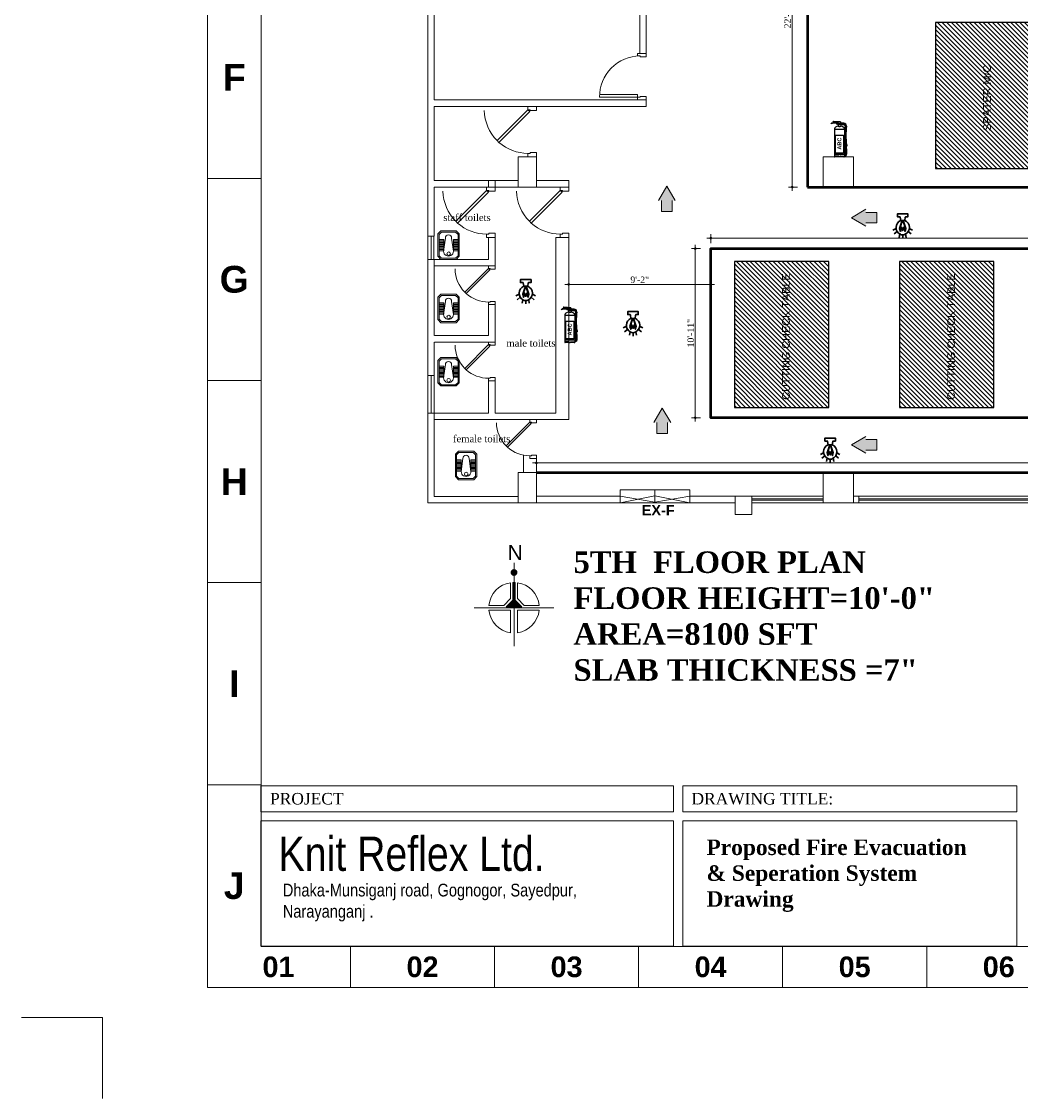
# Model space of a CAD drawing. Header units: inches. Extents: x -250485 to 735580, y -140410 to 288049.
# Drawn here: x 42240 to 43014, y 20729 to 21563 of the extents above; entities that cross this region are included whole.
import ezdxf

# ---------------------------------------------------------------- set-up
doc = ezdxf.new("R2010")
doc.units = ezdxf.units.IN
doc.header["$MEASUREMENT"] = 0
doc.header["$PDMODE"] = 35
doc.layers.get('0').update_dxf_attribs({"lineweight": 0})
doc.layers.get('Defpoints').update_dxf_attribs({"lineweight": 0})
for name, color, linetype in [('A Furniture', 7, 'Continuous'), ('FIREACC', 30, 'Continuous'), ('OUTSIDE', 253, 'Continuous')]:
    doc.layers.add(name, color=color, linetype=linetype)
for name, color, linetype, lineweight in [('A-Text', 7, 'Continuous', 0), ('COLUMN-2', 102, 'Continuous', 0), ('DIM.', 251, 'Continuous', 5), ('DIM_WORKING', 7, 'Continuous', 0), ('DOOR', 222, 'Continuous', 0), ('Emergency Light', 251, 'Continuous', 15), ('EPTPP7', 6, 'Continuous', 0), ('evacuation plan', 162, 'Continuous', 13), ('FURNITURE', 144, 'Continuous', 0), ('illustr-TOILET FIXTURE', 252, 'Continuous', 0), ('Inline', 7, 'Continuous', 0), ('Layer1', 134, 'Continuous', 0), ('Outline', 7, 'Continuous', 0), ('PROJ NAME', 7, 'Continuous', 0), ('Scale', 7, 'Continuous', 0), ('Scale_Text', 7, 'Continuous', 0), ('sheet', 7, 'Continuous', 15), ('TEX', 7, 'Continuous', 0), ('Text', 7, 'Continuous', 0), ('TEXT_TITLEBOX', 7, 'Continuous', 13), ('Titelblk', 7, 'Continuous', 25), ('TITLE', 7, 'Continuous', 20), ('wall', 7, 'Continuous', 0), ('WALL (I)', 7, 'Continuous', 0), ('window', 140, 'Continuous', 0)]:
    doc.layers.add(name, color=color, linetype=linetype, lineweight=lineweight)
doc.styles.add('ARIAL', font='times.ttf')
doc.styles.add('MONOTEXT', font='txt')
doc.styles.add('REG', font='times.ttf')
doc.styles.add('RS', font='arial.ttf')
doc.styles.add('SHT-TEXT-1', font='times.ttf', dxfattribs={"height": 12})
doc.styles.get("Standard").update_dxf_attribs({"font": 'arialbd.ttf', "height": 24})
doc.styles.add('TEXT', font='arial.ttf')
doc.styles.add('Verdana', font='verdana.ttf')
doc.dimstyles.new('Dim-Pres', dxfattribs={"dimtxt": 5.5, "dimasz": 2, "dimexe": 1.5, "dimexo": 1.5, "dimgap": 1, "dimtad": 3, "dimdec": 0, "dimzin": 3, "dimdsep": 46, "dimlunit": 4, "dimtxsty": 'REG', "dimblk": 'point', "dimcen": 2, "dimclrd": 256, "dimclre": 256, "dimclrt": 7, "dimadec": 0, "dimazin": 0, "dimtfac": 0.75, "dimtdec": 0, "dimtmove": 1, "dimatfit": 3, "dimldrblk": 'point', "dimfxl": 0, "dimtolj": 1, "dimtzin": 0, "dimlwd": -1, "dimlwe": -1, "dimarcsym": 1})

# ---------------------------------------------------------------- blocks, each defined once
blk = doc.blocks.new('30 door')
at = {"layer": 'DOOR'}
blk.add_lwpolyline([(-5, 28), (-5, 30), (0, 30), (0, 27.5), (-3.75, 27.5), (-3.75, 28), (-5, 28, 0.181643), (-22.32, 21.45), (-23.38, 20.38), (-5, 2), (-5, 0), (0, 0), (0, 2.5), (-3.75, 2.5), (-3.75, 2), (-5, 2), (-3.94, 3.06), (-22.32, 21.45), (-23.38, 20.38, 0.194724), (-31, 2.42, 0.196084)], format="xyb", dxfattribs=at)
blk = doc.blocks.new('HGJGHJ')
at = {"layer": 'FURNITURE', "linetype": 'Continuous'}
for p, q in [((30654.36, 4929.01), (30651.96, 4926.61)), ((30654.76, 4928.05), (30652.92, 4926.21)), ((30654.36, 4929.01), (30671.65, 4929.01)), ((30654.76, 4928.05), (30671.25, 4928.05)), ((30658.68, 4928.05), (30667.33, 4928.05)), ((30658.68, 4924.45), (30658.68, 4928.05)), ((30658.68, 4928.05), (30658.68, 4924.45)), ((30659.64, 4928.05), (30659.64, 4924.45)), ((30660.6, 4928.05), (30660.6, 4924.45)), ((30661.56, 4928.05), (30661.56, 4924.45)), ((30662.52, 4928.05), (30662.52, 4924.45)), ((30663.48, 4928.05), (30663.48, 4924.45)), ((30664.44, 4928.05), (30664.44, 4924.45)), ((30665.4, 4928.05), (30665.4, 4924.45)), ((30666.37, 4928.05), (30666.37, 4924.45)), ((30667.33, 4928.05), (30667.33, 4924.45)), ((30671.25, 4928.05), (30673.09, 4926.21)), ((30671.65, 4929.01), (30674.05, 4926.61)), ((30651.96, 4914.79), (30651.96, 4926.61)), ((30652.92, 4915.19), (30652.92, 4926.21)), ((30657.53, 4923.08), (30667.73, 4924.46)), ((30667.33, 4924.45), (30658.68, 4924.45)), ((30673.09, 4926.21), (30673.09, 4915.19)), ((30674.05, 4926.61), (30674.05, 4914.79)), ((30654.36, 4912.39), (30651.96, 4914.79)), ((30654.76, 4913.35), (30652.92, 4915.19)), ((30671.65, 4912.39), (30654.36, 4912.39)), ((30671.25, 4913.35), (30654.76, 4913.35)), ((30657.53, 4918.27), (30667.73, 4916.93)), ((30658.68, 4916.95), (30667.33, 4916.95)), ((30658.68, 4913.35), (30658.68, 4916.95)), ((30658.68, 4916.95), (30658.68, 4913.35)), ((30667.33, 4913.35), (30658.68, 4913.35)), ((30659.64, 4916.95), (30659.64, 4913.35)), ((30660.6, 4916.95), (30660.6, 4913.35)), ((30661.56, 4916.95), (30661.56, 4913.35)), ((30662.52, 4916.95), (30662.52, 4913.35)), ((30663.48, 4916.95), (30663.48, 4913.35)), ((30664.44, 4916.95), (30664.44, 4913.35)), ((30665.4, 4916.95), (30665.4, 4913.35)), ((30666.37, 4916.95), (30666.37, 4913.35)), ((30667.33, 4916.95), (30667.33, 4913.35)), ((30673.09, 4915.19), (30671.25, 4913.35)), ((30674.05, 4914.79), (30671.65, 4912.39))]:
    blk.add_line(p, q, dxfattribs=at)
blk.add_circle((30669.61, 4920.81), 1.4, dxfattribs=at)
for centre, radius, start, end in [((30657.53, 4920.68), 2.4, 90, 270), ((30667.74, 4920.7), 3.77, 269.8864, 90.1136)]:
    blk.add_arc(centre, radius, start, end, dxfattribs=at)
blk = doc.blocks.new('A$C2D517346')
at = {"layer": 'DOOR'}
for p, q in [((2.25, 5.25), (2.25, 39.99)), ((4.5, 7.5), (4.59, 39.99)), ((0, 7.5), (4.5, 7.5))]:
    blk.add_line(p, q, dxfattribs=at)
for points in [[(0, 7.5), (2.25, 7.5), (2.25, 5.25), (3, 5.25), (3, 0), (0, 0)], [(40, 7.5), (37.75, 7.5), (37.75, 5.25), (37, 5.25), (37, 0), (40, 0)]]:
    blk.add_lwpolyline(points, close=True, dxfattribs=at)
blk.add_arc((3, 5.25), 34.75, 0, 91.23748, dxfattribs=at)
blk = doc.blocks.new('A$C16DB04AD')
at = {"layer": 'Emergency Light', "color": 154, "lineweight": 30}
for p, q in [((-6.5, -14.4), (-9.6, -16)), ((-5.4, -17.4), (-8.3, -19.8)), ((-2.9, -19.8), (-3.5, -23.2)), ((0, -20.7), (0, -24)), ((2.9, -19.8), (3.5, -23.2)), ((5.4, -17.4), (8.3, -19.8)), ((6.5, -14.4), (9.6, -16))]:
    blk.add_line(p, q, dxfattribs=at)
blk.add_lwpolyline([(-2, -6.6), (-2.5, -3.3, 0.371278), (-2.9, -2.9), (-5.2, -2.9), (-5.2, 0), (5.2, 0), (5.2, -2.9), (2.9, -2.9, 0.371278), (2.5, -3.3), (2, -6.6)], format="xyb", dxfattribs=at)
at = {"layer": 'Emergency Light', "color": 1, "lineweight": 30}
blk.add_lwpolyline([(-0.4, -6.6), (-3, -14.5), (-2.3, -17.3), (-1.1, -13.9), (0, -16.5), (1.1, -13.9), (2.3, -17.3), (3, -14.5), (0.4, -6.6)], dxfattribs=at)
blk.add_lwpolyline([(0.4, -7.3, 0.690361), (-0.4, -7.3), (-2.7, -14.5), (-2.2, -16.4), (-1.1, -13.2), (0, -15.9), (1.1, -13.2), (2.2, -16.4), (2.7, -14.5), (0.4, -7.3)], format="xyb", dxfattribs=at)
at = {"layer": 'Emergency Light', "color": 154, "lineweight": 30}
blk.add_lwpolyline([(-2, -6.6), (2, -6.6)], dxfattribs=at)
for centre, radius, start, end in [((0.8, -13.4), 7.38, 112.0671, 245.9767), ((-0.8, -13.4), 7.38, 294.0233, 67.9329), ((0, -16), 4.74, 241.9689, 298.0311)]:
    blk.add_arc(centre, radius, start, end, dxfattribs=at)
blk = doc.blocks.new('hfev')
at = {"layer": 'evacuation plan'}
h = blk.add_hatch(color=60, dxfattribs=at)
h.dxf.hatch_style = 1
h.paths.add_polyline_path([(40299.1, 13041.1), (40287.2, 13021.2), (40310.9, 13021.2)])
h.paths.add_polyline_path([(40306.5, 13021.2), (40291.6, 13021.2), (40291.6, 13005.5), (40306.5, 13005.5)])
at = {"layer": 'evacuation plan', "color": 9, "true_color": 0xafd9aa}
for p, q in [((40287.2, 13021.2), (40299.1, 13041.1)), ((40299.1, 13041.1), (40310.9, 13021.2)), ((40291.6, 13021.2), (40291.6, 13005.5)), ((40306.5, 13021.2), (40306.5, 13005.5)), ((40291.6, 13005.5), (40306.5, 13005.5))]:
    blk.add_line(p, q, dxfattribs=at)
blk = doc.blocks.new('*U196')
at = {"layer": 'OUTSIDE', "linetype": 'Continuous'}
for points in [[(-85, 498), (-100, 482), (-47, 486)], [(-64, 504), (-85, 498), (-52, 503)], [(-52, 503), (-85, 498), (-47, 502)], [(-43, 502), (-85, 498), (-43, 486)], [(-85, 498), (-43, 502), (-47, 502)], [(-85, 498), (-47, 486), (-43, 486)], [(-52, 503), (-58, 504), (-64, 504)], [(-100, 482), (-104, 460), (-79, 478)], [(-79, 478), (-104, 460), (-84, 462)], [(-84, 462), (-104, 460), (-77, 321)], [(-104, 460), (-97, 320), (-77, 321)], [(-47, 486), (-100, 482), (-64, 484)], [(-64, 484), (-100, 482), (-79, 478)], [(-47, 486), (-64, 484), (-52, 485)], [(-52, 485), (-64, 484), (-58, 484)], [(-97, 320), (-102, 180), (-82, 180)], [(-77, 321), (-97, 320), (-82, 180)], [(-103, 111), (-104, 62), (-84, 62)], [(-82, 160), (-103, 111), (-83, 111)], [(-102, 160), (-103, 111), (-82, 160)], [(-83, 111), (-103, 111), (-84, 62)]]:
    blk.add_solid(points, dxfattribs=at)
blk = doc.blocks.new('*U195')
at = {"layer": 'OUTSIDE', "linetype": 'Continuous'}
for points in [[(0, 488), (-1, 487), (1, 486)], [(-1, 487), (0, 486), (1, 486)], [(0, 500), (0, 488), (1, 486)], [(1, 500), (0, 500), (1, 486)], [(1, 500), (1, 486), (2, 488)], [(1, 500), (1, 500), (2, 488)], [(1, 500), (1, 500), (1, 486)], [(2, 488), (1, 486), (2, 487)], [(2, 487), (1, 486), (2, 486)]]:
    blk.add_solid(points, dxfattribs=at)
blk = doc.blocks.new('ABC')
at = {"layer": 'FIREACC', "color": 11}
for p, q in [((-39154, 31707), (-39205, 31704)), ((-39153, 31701), (-39200, 31700)), ((-39152, 31714), (-39193, 31720)), ((-39101, 31717), (-39189, 31724)), ((-39175, 31634), (-39175, 31301)), ((-39134, 31708), (-39154, 31707)), ((-39127, 31702), (-39153, 31701)), ((-39136, 31712), (-39151, 31714)), ((-39134, 31709), (-39134, 31706)), ((-39127, 31704), (-39131, 31704)), ((-39100, 31685), (-39131, 31685)), ((-39131, 31684), (-39131, 31682)), ((-39100, 31684), (-39131, 31684)), ((-39099, 31682), (-39131, 31682)), ((-39131, 31682), (-39131, 31666)), ((-39129, 31698), (-39129, 31701)), ((-39129, 31701), (-39127, 31701)), ((-39129, 31685), (-39129, 31697)), ((-39106, 31703), (-39127, 31702)), ((-39127, 31701), (-39102, 31701)), ((-39106, 31705), (-39126, 31704)), ((-39106, 31703), (-39106, 31705)), ((-39101, 31717), (-39102, 31701)), ((-39102, 31701), (-39102, 31707)), ((-39102, 31685), (-39102, 31701)), ((-39100, 31684), (-39100, 31682)), ((-39099, 31682), (-39099, 31666)), ((-39055, 31634), (-39055, 31301)), ((-39129, 31306), (-39164, 31306)), ((-39102, 31306), (-39067, 31306))]:
    blk.add_line(p, q, dxfattribs=at)
for centre, radius in [((-39115, 31693), 8), ((-39115, 31693), 7.11), ((-39104, 31703), 0.818)]:
    blk.add_circle(centre, radius, dxfattribs=at)
for centre, radius, start, end in [((-39202, 31688), 16.6, 102.0731, 158.0787), ((-39195, 31656), 44.2, 96.1934, 120.0254), ((-39189, 31720), 4, 85.8388, 175.8388), ((-39149, 31631), 26.3, 119.5311, 173.3898), ((-39115, 31581), 86.5, 100.9999, 123.208), ((-39136, 31709), 2.4, 355.8388, 82.0095), ((-39132, 31706), 2.4, 175.8388, 273.0799), ((-39131, 31684), 0.8, 90, 270), ((-39104, 31703), 1.96, 175.8388, 355.8388), ((-39100, 31684), 0.8, 270, 90), ((-39116, 31581), 86.5, 56.792, 79.0001), ((-39082, 31631), 26.3, 6.6102, 60.4689), ((-39171, 31302), 4.51, 202.0814, 252.7663), ((-39173, 31302), 4.45, 276.3773, 340.9868), ((-39160, 31298), 9.06, 135.2683, 162.981), ((-39164, 31302), 3.74, 83.2574, 130.4174), ((-39128, 31299), 6.79, 39.6417, 93.3999), ((-39116, 31306), 7.75, 199.8006, 272.52), ((-39115, 31306), 7.75, 267.48, 340.1994), ((-39103, 31299), 6.79, 86.6001, 140.3583), ((-39067, 31302), 3.74, 49.5826, 96.7426), ((-39071, 31298), 9.06, 17.019, 44.7317), ((-39058, 31302), 4.45, 199.0132, 263.6227), ((-39060, 31302), 4.51, 287.2337, 337.9186)]:
    blk.add_arc(centre, radius, start, end, dxfattribs=at)
at = {"layer": 'OUTSIDE', "color": 11}
for p, q in [((-39055, 31626), (-39175, 31626)), ((-39127, 31706), (-39125, 31706)), ((-39125, 31706), (-39127, 31706)), ((-39118, 31695), (-39120, 31696)), ((-39116, 31689), (-39118, 31700)), ((-39116, 31698), (-39115, 31698)), ((-39116, 31698), (-39116, 31689)), ((-39116, 31698), (-39115, 31698)), ((-39115, 31689), (-39113, 31700)), ((-39115, 31698), (-39115, 31689)), ((-39115, 31698), (-39115, 31698)), ((-39113, 31695), (-39111, 31696)), ((-39102, 31701), (-39102, 31701)), ((-39096, 31699), (-39102, 31699)), ((-39096, 31695), (-39102, 31695)), ((-39096, 31691), (-39102, 31691)), ((-39096, 31687), (-39102, 31687)), ((-39096, 31699), (-39096, 31687)), ((-39080, 31701), (-39092, 31701)), ((-39080, 31699), (-39092, 31699)), ((-39080, 31698), (-39092, 31698)), ((-39080, 31689), (-39092, 31689)), ((-39080, 31688), (-39092, 31688)), ((-39080, 31685), (-39092, 31685)), ((-39080, 31701), (-39080, 31685)), ((-39080, 31687), (-39078, 31687)), ((-39063, 31685), (-39068, 31685)), ((-39055, 31326), (-39175, 31326)), ((-39058, 31298), (-39173, 31298))]:
    blk.add_line(p, q, dxfattribs=at)
at = {"layer": 'OUTSIDE', "color": 1}
for p, q in [((-39080, 31700), (-39078, 31700)), ((-39063, 31701), (-39068, 31701)), ((-39163, 31342), (-39163, 31558)), ((-39163, 31558), (-39067, 31558)), ((-39067, 31558), (-39067, 31342)), ((-39055, 31442), (-39027, 31442)), ((-39055, 31426), (-39027, 31426)), ((-39050, 31442), (-39050, 31426)), ((-39030, 31442), (-39030, 31426)), ((-39027, 31442), (-39027, 31426)), ((-39067, 31342), (-39163, 31342)), ((-39049, 31348), (-39049, 31346)), ((-39049, 31348), (-39030, 31348)), ((-39049, 31346), (-39049, 31346)), ((-39049, 31346), (-39049, 31328)), ((-39049, 31346), (-39049, 31328)), ((-39047, 31326), (-39031, 31326)), ((-39043, 31346), (-39046, 31346)), ((-39046, 31346), (-39046, 31328)), ((-39046, 31325), (-39046, 31326)), ((-39046, 31325), (-39046, 31314)), ((-39033, 31325), (-39046, 31325)), ((-39033, 31324), (-39046, 31324)), ((-39046, 31314), (-39033, 31314)), ((-39043, 31346), (-39043, 31328)), ((-39041, 31326), (-39041, 31346)), ((-39041, 31326), (-39041, 31346)), ((-39041, 31346), (-39038, 31346)), ((-39038, 31326), (-39038, 31346)), ((-39036, 31346), (-39033, 31346)), ((-39036, 31346), (-39036, 31328)), ((-39033, 31346), (-39033, 31328)), ((-39033, 31325), (-39033, 31326)), ((-39033, 31325), (-39033, 31314)), ((-39030, 31348), (-39030, 31346)), ((-39030, 31346), (-39030, 31346)), ((-39030, 31346), (-39030, 31328)), ((-39030, 31346), (-39030, 31328))]:
    blk.add_line(p, q, dxfattribs=at)
at = {"layer": 'OUTSIDE', "color": 11}
for centre, radius, start, end in [((-39140, 31706), 14, 1.7796, 358.9745), ((-39140, 31706), 13.6, 1.8369, 358.9415), ((-39118, 31688), 25.7, 238.3845, 275.6038), ((-39127, 31706), 0.343, 90, 270), ((-39125, 31706), 0.343, 270, 90), ((-39115, 31693), 5.65, 115.6308, 148.0837), ((-39115, 31693), 3.41, 125.5003, 148.0837), ((-39115, 31688), 1.22, 124.1991, 55.3937), ((-39113, 31690), 27.6, 265.6954, 300.3163), ((-39115, 31693), 3.41, 31.9163, 54.4997), ((-39115, 31693), 5.65, 31.9163, 64.3692), ((-39092, 31694), 7.45, 91.1883, 129.7873), ((-39092, 31693), 7.45, 230.2127, 268.8117), ((-39090, 31693), 5.13, 117.4534, 242.5466), ((-39092, 31701), 1.98, 181.0474, 268.0119), ((-39092, 31686), 1.98, 91.9881, 178.9526), ((-39066, 31730), 45.1, 255.4552, 267.5164), ((-39064, 31669), 32.2, 354.9737, 89.8444), ((-39064, 31669), 16.2, 356.2273, 89.6749), ((-37883, 31547), 1170, 174.0773, 185.1556)]:
    blk.add_arc(centre, radius, start, end, dxfattribs=at)
at = {"layer": 'OUTSIDE', "color": 1}
for centre, radius, start, end in [((-39066, 31656), 45.1, 92.4836, 104.5448), ((-37872, 31547), 1165, 174.1113, 185.1494), ((-35847, 31459), 3202, 180.5894, 181.9925), ((-35847, 31459), 3186, 180.5923, 182.0025), ((-39046, 31329), 2.97, 192.2541, 244.019), ((-39046, 31329), 2.97, 192.2541, 244.019), ((-39043, 31329), 2.97, 192.2541, 244.019), ((-39040, 31329), 2.97, 192.2541, 244.019), ((-39038, 31329), 2.97, 295.981, 347.7459), ((-39036, 31329), 2.97, 295.981, 347.7459), ((-39033, 31329), 2.97, 295.981, 347.7459), ((-39033, 31329), 2.97, 295.981, 347.7459)]:
    blk.add_arc(centre, radius, start, end, dxfattribs=at)
at = {"layer": 'OUTSIDE', "color": 11, "linetype": 'Continuous', "xscale": -0.8000000000029104, "yscale": 0.7999999999992724, "zscale": 0.7999999999999443}
blk.add_blockref('*U195', (-39115, 31298), dxfattribs=at)
at = {"layer": 'OUTSIDE', "color": 1, "linetype": 'Continuous', "xscale": -0.8000000000029104, "yscale": 0.7999999999992724, "zscale": 0.7999999999999443}
blk.add_blockref('*U196', (-39115, 31298), dxfattribs=at)
at = {"layer": 'sheet', "color": 5, "insert": (-39091, 31384), "char_height": 48, "width": 165, "attachment_point": 7, "rotation": 90}
blk.add_mtext('{\\C6;ABC}', dxfattribs=at)
blk = doc.blocks.new('PAGE')
at = {"layer": 'Inline', "color": 252, "lineweight": 15}
blk.add_lwpolyline([(178051640.63, 22656441.11), (178051640.63, 22657235.79), (178050505.36, 22657235.79), (178050505.36, 22656441.11)], close=True, dxfattribs=at)
at = {"layer": 'Outline', "color": 252, "lineweight": 15}
blk.add_line((178050483.42, 22656424.24), (178051662.57, 22656424.24), dxfattribs=at)
blk.add_lwpolyline([(178050483.42, 22657252.66), (178050483.42, 22656424.24)], dxfattribs=at)
at = {"layer": 'Scale', "color": 252, "lineweight": 9}
for p, q in [((178050483.42, 22656755.67), (178050505.36, 22656755.67)), ((178050483.42, 22656672.88), (178050505.36, 22656672.88)), ((178050483.42, 22656590.1), (178050505.36, 22656590.1)), ((178050483.42, 22656507.32), (178050505.36, 22656507.32)), ((178050542.02, 22656424.24), (178050542.02, 22656441.11)), ((178050601.02, 22656424.24), (178050601.02, 22656441.11)), ((178050660.01, 22656424.24), (178050660.01, 22656441.11)), ((178050719.01, 22656424.24), (178050719.01, 22656441.11)), ((178050778.01, 22656424.24), (178050778.01, 22656441.11))]:
    blk.add_line(p, q, dxfattribs=at)
at = {"layer": 'Scale_Text', "color": 252, "lineweight": 13, "attachment_point": 5}
for s, insert, char_height, width in [('F', (178050494.39, 22656797.06), 10.97, 8.3603), ('G', (178050494.39, 22656714.27), 10.97, 8.3603), ('H', (178050494.39, 22656631.49), 10.97, 8.3603), ('I', (178050494.39, 22656548.71), 10.97, 8.3603), ('J', (178050494.39, 22656465.93), 10.97, 8.3603), ('01', (178050512.52, 22656432.67), 8.435, 2.5102), ('02', (178050571.52, 22656432.67), 8.435, 2.5102), ('03', (178050630.51, 22656432.67), 8.435, 2.5102), ('04', (178050689.51, 22656432.67), 8.435, 2.5102), ('05', (178050748.51, 22656432.67), 8.435, 2.5102), ('06', (178050807.51, 22656432.67), 8.435, 2.5102)]:
    blk.add_mtext(s, dxfattribs=dict(at, insert=insert, char_height=char_height, width=width))
blk = doc.blocks.new('Title')
at = {"layer": 'Defpoints', "color": 1, "ltscale": 10}
blk.add_lwpolyline([(-102338.3, -88042.4), (-102338.3, -87942.4), (-102438.3, -87942.4)], dxfattribs=at)
at = {"layer": 'Titelblk', "color": 3, "linetype": 'Continuous', "lineweight": 0, "xscale": 3.014611567961765, "yscale": 3.014611567959946, "zscale": 3.014611567966516}
blk.add_blockref('PAGE', (-536855255.8, -68388224), dxfattribs=at)
blk = doc.blocks.new('dot')
at = {"color": 4}
for p, q in [((-1.5, 0), (1.5, 0)), ((0, 1.5), (0, -1.5))]:
    blk.add_line(p, q, dxfattribs=at)
at = {"color": 6, "const_width": 0.5}
blk.add_lwpolyline([(-0.25, 0, 1), (0.25, 0, 1)], format="xyb", close=True, dxfattribs=at)
blk = doc.blocks.new('point')
blk.add_blockref('dot', (0, 0))
blk = doc.blocks.new('*D820')
at = {"layer": 'Defpoints', "color": 0, "ltscale": 30, "transparency": 16777216}
for p in [(42638.85, 21220.79), (42638.85, 21213.39), (44083.53, 21213.39)]:
    blk.add_point(p, dxfattribs=at)
at = {"layer": 'Layer1', "ltscale": 30, "transparency": 16777216}
for p, q in [((42638.85, 21216.79), (42638.85, 21222.29)), ((44081.53, 21220.79), (42640.85, 21220.79)), ((44083.53, 21216.79), (44083.53, 21222.29))]:
    blk.add_line(p, q, dxfattribs=at)
at = {"layer": 'Layer1', "ltscale": 30, "transparency": 16777216, "xscale": 2, "yscale": 2, "zscale": 2, "rotation": 180}
blk.add_blockref('point', (42638.85, 21220.79), dxfattribs=at)
at = {"layer": 'Layer1', "ltscale": 30, "transparency": 16777216, "xscale": 2, "yscale": 2, "zscale": 2}
blk.add_blockref('point', (44083.53, 21220.79), dxfattribs=at)
at = {"layer": 'Layer1', "color": 7, "ltscale": 30, "transparency": 16777216, "insert": (43361.19, 21224.34), "char_height": 5, "attachment_point": 5, "style": 'REG'}
blk.add_mtext('\\A1;120\'-5"', dxfattribs=at)
blk = doc.blocks.new('*D822')
at = {"layer": 'Defpoints', "color": 0, "ltscale": 30, "transparency": 16777216}
for p in [(42663.85, 21359.04), (42663.85, 21351.68), (42773.81, 21351.68)]:
    blk.add_point(p, dxfattribs=at)
at = {"layer": 'Layer1', "ltscale": 30, "transparency": 16777216}
for p, q in [((42663.85, 21355.04), (42663.85, 21360.54)), ((42773.81, 21355.04), (42773.81, 21360.54)), ((42771.81, 21359.04), (42665.85, 21359.04))]:
    blk.add_line(p, q, dxfattribs=at)
at = {"layer": 'Layer1', "ltscale": 30, "transparency": 16777216, "xscale": 2, "yscale": 2, "zscale": 2, "rotation": 180}
blk.add_blockref('point', (42663.85, 21359.04), dxfattribs=at)
at = {"layer": 'Layer1', "ltscale": 30, "transparency": 16777216, "xscale": 2, "yscale": 2, "zscale": 2}
blk.add_blockref('point', (42773.81, 21359.04), dxfattribs=at)
at = {"layer": 'Layer1', "color": 7, "ltscale": 30, "transparency": 16777216, "insert": (42718.83, 21362.59), "char_height": 5, "attachment_point": 5, "style": 'REG'}
blk.add_mtext('\\A1;9\'-2"', dxfattribs=at)
blk = doc.blocks.new('*D824')
at = {"layer": 'Defpoints', "color": 0, "ltscale": 30, "transparency": 16777216}
for p in [(42836.89, 21698.39), (42848.72, 21698.39), (42848.72, 21434.39)]:
    blk.add_point(p, dxfattribs=at)
at = {"layer": 'Layer1', "ltscale": 30, "transparency": 16777216}
for p, q in [((42840.89, 21698.39), (42835.39, 21698.39)), ((42836.89, 21436.39), (42836.89, 21696.39)), ((42840.89, 21434.39), (42835.39, 21434.39))]:
    blk.add_line(p, q, dxfattribs=at)
at = {"layer": 'Layer1', "ltscale": 30, "transparency": 16777216, "xscale": 2, "yscale": 2, "zscale": 2}
for p, rotation in [((42836.89, 21698.39), 90), ((42836.89, 21434.39), 270)]:
    blk.add_blockref('point', p, dxfattribs=dict(at, rotation=rotation))
at = {"layer": 'Layer1', "color": 7, "ltscale": 30, "transparency": 16777216, "insert": (42833.35, 21566.39), "char_height": 5, "attachment_point": 5, "rotation": 90, "style": 'REG'}
blk.add_mtext('\\A1;22\'-0"', dxfattribs=at)
blk = doc.blocks.new('*D825')
at = {"layer": 'Defpoints', "color": 0, "ltscale": 30, "transparency": 16777216}
for p in [(42761.85, 21386.78), (42773.81, 21386.78), (42773.81, 21255.78)]:
    blk.add_point(p, dxfattribs=at)
at = {"layer": 'Layer1', "ltscale": 30, "transparency": 16777216}
for p, q in [((42765.85, 21386.78), (42760.35, 21386.78)), ((42761.85, 21257.78), (42761.85, 21384.78)), ((42765.85, 21255.78), (42760.35, 21255.78))]:
    blk.add_line(p, q, dxfattribs=at)
at = {"layer": 'Layer1', "ltscale": 30, "transparency": 16777216, "xscale": 2, "yscale": 2, "zscale": 2}
for p, rotation in [((42761.85, 21386.78), 90), ((42761.85, 21255.78), 270)]:
    blk.add_blockref('point', p, dxfattribs=dict(at, rotation=rotation))
at = {"layer": 'Layer1', "color": 7, "ltscale": 30, "transparency": 16777216, "insert": (42758.31, 21321.28), "char_height": 5, "attachment_point": 5, "rotation": 90, "style": 'REG'}
blk.add_mtext('\\A1;10\'-11"', dxfattribs=at)
blk = doc.blocks.new('*D827')
at = {"layer": 'Defpoints', "color": 0, "ltscale": 30, "transparency": 16777216}
for p in [(44047.72, 21394.85), (42773.81, 21386.78), (44047.72, 21386.78)]:
    blk.add_point(p, dxfattribs=at)
at = {"layer": 'Layer1', "ltscale": 30, "transparency": 16777216}
for p, q in [((42773.81, 21390.85), (42773.81, 21396.35)), ((42775.81, 21394.85), (44045.72, 21394.85)), ((44047.72, 21390.85), (44047.72, 21396.35))]:
    blk.add_line(p, q, dxfattribs=at)
at = {"layer": 'Layer1', "ltscale": 30, "transparency": 16777216, "xscale": 2, "yscale": 2, "zscale": 2, "rotation": 180}
blk.add_blockref('point', (42773.81, 21394.85), dxfattribs=at)
at = {"layer": 'Layer1', "ltscale": 30, "transparency": 16777216, "xscale": 2, "yscale": 2, "zscale": 2}
blk.add_blockref('point', (44047.72, 21394.85), dxfattribs=at)
at = {"layer": 'Layer1', "color": 7, "ltscale": 30, "transparency": 16777216, "insert": (43410.76, 21398.39), "char_height": 5, "attachment_point": 5, "style": 'REG'}
blk.add_mtext('\\A1;106\'-2"', dxfattribs=at)

msp = doc.modelspace()

# ---------------------------------------------------------------- hatches: boundary and pattern name
at = {"layer": 'A Furniture'}
h = msp.add_hatch(dxfattribs=at)
h.set_pattern_fill('ANSI31', scale=20, angle=90, style=0)
h.set_pattern_definition([(135, (78437.7132, 3418.7576), (-1.76776695, -1.76776695), [])])
h.paths.add_polyline_path([(43020.76, 21448.68), (43020.76, 21561.68), (42947.76, 21561.68), (42947.76, 21448.68)])
h.paths.add_polyline_path([(42993.94, 21476.37), (42993.94, 21530.6), (42981.58, 21530.6), (42981.58, 21476.37)], flags=24)
h = msp.add_hatch(dxfattribs=at)
h.set_pattern_fill('ANSI31', scale=20, angle=90, style=0)
h.set_pattern_definition([(135, (78282.0637, 3233.8568), (-1.76776695, -1.76776695), [])])
h.paths.add_polyline_path([(42865.11, 21263.78), (42865.11, 21376.78), (42792.11, 21376.78), (42792.11, 21263.78)])
h.paths.add_polyline_path([(42838.29, 21268.22), (42838.29, 21369.02), (42825.93, 21369.02), (42825.93, 21268.22)], flags=24)
h = msp.add_hatch(dxfattribs=at)
h.set_pattern_fill('ANSI31', scale=20, angle=90, style=0)
h.set_pattern_definition([(135, (78409.934, 3233.8568), (-1.76776695, -1.76776695), [])])
h.paths.add_polyline_path([(42992.98, 21263.78), (42992.98, 21376.78), (42919.98, 21376.78), (42919.98, 21263.78)])
h.paths.add_polyline_path([(42966.16, 21268.22), (42966.16, 21369.02), (42953.8, 21369.02), (42953.8, 21268.22)], flags=24)
at = {"layer": 'DOOR'}
h = msp.add_hatch(dxfattribs=at)
h.set_pattern_fill('ANSI31', scale=0.7, style=0)
h.set_pattern_definition([(45, (43839.87733, 27551.29804), (-0.0618718434, 0.0618718434), [])])
h.paths.add_polyline_path([(42622.49, 21114.55), (42622.49, 21128.23, 0.010963), (42621.55, 21128.25), (42621.55, 21109.33), (42627.7, 21109.33)])
h.paths.add_polyline_path([(42621.55, 21128.25, 0.010963), (42620.6, 21128.23), (42620.6, 21114.55), (42615.39, 21109.33), (42621.55, 21109.33)])

# ---------------------------------------------------------------- linework, layer by layer
at = {"layer": 'A Furniture', "color": 7}
for points in [[(43020.76, 21448.68), (43020.76, 21561.68), (42947.76, 21561.68), (42947.76, 21448.68)], [(42865.11, 21263.78), (42865.11, 21376.78), (42792.11, 21376.78), (42792.11, 21263.78)], [(42992.98, 21263.78), (42992.98, 21376.78), (42919.98, 21376.78), (42919.98, 21263.78)]]:
    msp.add_lwpolyline(points, close=True, dxfattribs=at)
at = {"layer": 'A-Text', "color": 7, "const_width": 2.64}
msp.add_lwpolyline([(42622.86, 21136.02, -1), (42620.23, 21136.02, -1)], format="xyb", close=True, dxfattribs=at)
at = {"layer": 'COLUMN-2', "color": 7}
msp.add_lwpolyline([(42624.85, 21434.39), (42624.85, 21457.89), (42638.85, 21457.89), (42638.85, 21434.39), (42624.85, 21434.39)], dxfattribs=at)
for points in [[(42860.85, 21457.89), (42884.35, 21457.89), (42884.35, 21434.39), (42860.85, 21434.39)], [(42624.85, 21189.89), (42638.85, 21189.89), (42638.85, 21213.39), (42624.85, 21213.39)], [(42860.85, 21189.89), (42884.35, 21189.89), (42884.35, 21213.39), (42860.85, 21213.39)]]:
    msp.add_lwpolyline(points, close=True, dxfattribs=at)
at = {"layer": 'DIM_WORKING', "color": 7, "ltscale": 30}
for p, q in [((42718.81, 21656.01), (42718.81, 21537.89)), ((42723.81, 21656.01), (42723.81, 21537.89)), ((42723.81, 21537.89), (42718.81, 21537.89)), ((42723.81, 21501.89), (42559.85, 21501.89)), ((42723.81, 21501.89), (42723.81, 21496.89)), ((42723.81, 21496.89), (42559.85, 21496.89)), ((42663.85, 21439.39), (42663.85, 21434.39)), ((42601.85, 21395.39), (42606.85, 21395.39)), ((42638.85, 21224.39), (42633.85, 21224.39)), ((42757.66, 21195.03), (42792.85, 21195.03)), ((42757.66, 21190.03), (42792.85, 21190.03))]:
    msp.add_line(p, q, dxfattribs=at)
msp.add_lwpolyline([(42805.6, 21181.03), (42792.85, 21181.03), (42792.85, 21195.03), (42805.6, 21195.03)], close=True, dxfattribs=at)
at = {"layer": 'DOOR', "color": 7}
for points in [[(42621.55, 21143.55), (42621.55, 21078.92)], [(42652.41, 21108.73), (42590.68, 21108.73)]]:
    msp.add_lwpolyline(points, dxfattribs=at)
for points in [[(42618.84, 21128.07), (42618.84, 21128.07), (42618.84, 21115.79), (42613.63, 21110.58), (42602.11, 21110.58), (42602.11, 21110.58, -0.347379)], [(42615.39, 21109.33), (42620.6, 21114.55), (42620.6, 21114.55), (42620.6, 21128.23, -0.021929), (42622.49, 21128.23), (42622.49, 21128.23), (42622.49, 21114.55), (42627.7, 21109.33)], [(42624.25, 21115.79), (42629.46, 21110.58), (42640.98, 21110.58), (42640.98, 21110.58, 0.347379), (42624.25, 21128.07), (42624.25, 21128.07)]]:
    msp.add_lwpolyline(points, format="xyb", close=True, dxfattribs=at)
for points in [[(42602.11, 21106.89, 0.347379), (42618.84, 21089.4), (42618.84, 21106.89), (42602.11, 21106.89)], [(42640.98, 21106.89, -0.347379), (42624.25, 21089.4), (42624.25, 21106.89), (42640.98, 21106.89)]]:
    msp.add_lwpolyline(points, format="xyb", dxfattribs=at)
at = {"layer": 'EPTPP7', "color": 7, "ltscale": 30}
for p, q in [((42730.66, 21195.38), (42703.66, 21190.03)), ((42703.66, 21190.03), (42730.66, 21195.38)), ((42703.66, 21195.03), (42730.66, 21190.38)), ((42730.66, 21200.03), (42730.66, 21190.03)), ((42757.66, 21190.03), (42730.66, 21195.38)), ((42730.66, 21190.38), (42757.66, 21195.03))]:
    msp.add_line(p, q, dxfattribs=at)
msp.add_lwpolyline([(42703.66, 21200.03), (42757.66, 21200.03), (42757.66, 21190.03), (42703.66, 21190.03), (42703.66, 21200.03)], dxfattribs=at)
at = {"layer": 'TEXT_TITLEBOX'}
for p, q in [((42425.67, 20950.81), (42425.67, 20970.78)), ((42425.67, 20970.78), (42745.11, 20970.78)), ((42745.11, 20970.78), (42745.11, 20950.81)), ((42752.12, 20950.81), (42752.12, 20970.78)), ((42752.12, 20970.78), (43010.83, 20970.78)), ((43010.83, 20970.78), (43010.83, 20950.81)), ((42745.11, 20950.81), (42425.67, 20950.81)), ((42425.67, 20846.61), (42425.67, 20943.81)), ((42425.67, 20943.81), (42745.11, 20943.81)), ((42745.11, 20943.81), (42745.11, 20846.61)), ((43010.83, 20950.81), (42752.12, 20950.81)), ((42752.12, 20846.61), (42752.12, 20943.81)), ((42752.12, 20943.81), (43010.85, 20943.81)), ((43010.85, 20943.81), (43010.85, 20846.61)), ((42745.11, 20846.61), (42425.67, 20846.61)), ((43010.85, 20846.61), (42752.12, 20846.61))]:
    msp.add_line(p, q, dxfattribs=at)
at = {"layer": 'wall', "color": 75, "lineweight": 53, "ltscale": 100000}
for points in [[(42848.72, 21434.39), (43774.81, 21434.39), (43774.81, 21698.39), (42848.72, 21698.39)], [(44047.72, 21386.78), (44047.72, 21255.78), (42773.81, 21255.78), (42773.81, 21386.78)]]:
    msp.add_lwpolyline(points, close=True, dxfattribs=at)
msp.add_lwpolyline([(42638.85, 21213.39), (44083.53, 21213.39)], dxfattribs=at)
at = {"layer": 'WALL (I)', "color": 7, "ltscale": 30}
for p, q in [((42554.85, 21396.39), (42554.85, 21598.71)), ((42559.85, 21501.89), (42559.85, 21598.71)), ((42559.85, 21439.39), (42559.85, 21496.89)), ((42554.85, 21396.39), (42554.85, 21439.39)), ((42624.85, 21439.39), (42559.85, 21439.39)), ((42601.85, 21434.39), (42601.85, 21439.39)), ((42606.85, 21434.39), (42606.85, 21439.39)), ((42663.85, 21439.39), (42638.85, 21439.39)), ((42624.85, 21434.39), (42559.85, 21434.39)), ((42559.85, 21396.39), (42559.85, 21434.39)), ((42663.85, 21434.39), (42638.85, 21434.39)), ((42559.85, 21396.39), (42554.85, 21396.39)), ((42601.85, 21378.39), (42601.85, 21395.39)), ((42606.85, 21373.39), (42606.85, 21395.39)), ((42663.85, 21395.33), (42653.85, 21395.33)), ((42653.85, 21259.39), (42653.85, 21395.33)), ((42663.85, 21254.39), (42663.85, 21395.33)), ((42601.85, 21378.39), (42554.85, 21378.39)), ((42554.85, 21288.39), (42554.85, 21378.39)), ((42559.85, 21319.39), (42559.85, 21378.39)), ((42606.85, 21373.39), (42560.03, 21373.39)), ((42601.85, 21319.39), (42601.85, 21343.39)), ((42606.85, 21343.39), (42601.85, 21343.39)), ((42606.85, 21314.39), (42606.85, 21343.39)), ((42601.85, 21319.39), (42560.03, 21319.39)), ((42559.85, 21288.39), (42559.85, 21314.39)), ((42606.85, 21314.39), (42560.03, 21314.39)), ((42559.85, 21288.39), (42554.85, 21288.39)), ((42601.85, 21259.39), (42601.85, 21284.39)), ((42606.85, 21284.39), (42601.85, 21284.39)), ((42606.85, 21259.39), (42606.85, 21284.39)), ((42601.85, 21259.39), (42554.85, 21259.39)), ((42554.85, 21189.89), (42554.85, 21259.39)), ((42559.85, 21194.89), (42559.85, 21259.39)), ((42653.85, 21259.39), (42606.85, 21259.39)), ((42653.85, 21254.39), (42560.03, 21254.39)), ((42663.85, 21254.39), (42653.85, 21254.39)), ((42628.85, 21213.39), (42628.85, 21226.88)), ((42638.85, 21195.03), (42638.85, 21226.89)), ((42559.85, 21194.89), (42624.85, 21194.89)), ((42638.85, 21195.03), (42703.66, 21195.03)), ((42703.66, 21195.03), (42703.66, 21190.03)), ((42792.85, 21181.03), (42792.85, 21195.03)), ((42792.85, 21195.03), (42797.85, 21195.03)), ((42884.35, 21195.03), (42888.35, 21195.03)), ((42888.35, 21195.03), (42888.35, 21190.03)), ((42554.85, 21189.89), (42624.85, 21189.89)), ((42703.66, 21190.03), (42638.85, 21190.03)), ((42758.91, 21190.03), (42703.66, 21190.03)), ((42888.35, 21190.03), (42884.35, 21190.03))]:
    msp.add_line(p, q, dxfattribs=at)
at = {"layer": 'window', "color": 7, "ltscale": 30}
for p, q in [((42554.85, 21396.39), (42554.85, 21378.39)), ((42557.35, 21396.39), (42557.35, 21378.39)), ((42559.35, 21396.39), (42559.35, 21378.39)), ((42554.85, 21288.39), (42554.85, 21259.39)), ((42557.35, 21288.39), (42557.35, 21259.39)), ((42559.85, 21288.39), (42559.85, 21259.39)), ((42805.6, 21195.03), (42860.85, 21195.03)), ((42805.6, 21193.03), (42860.85, 21193.03)), ((42888.35, 21195.03), (43032.35, 21195.03)), ((42888.35, 21193.03), (43032.35, 21193.03)), ((42805.6, 21192.03), (42860.85, 21192.03)), ((42805.6, 21190.03), (42860.85, 21190.03)), ((42888.35, 21192.03), (43032.35, 21192.03)), ((42888.35, 21190.03), (43032.35, 21190.03))]:
    msp.add_line(p, q, dxfattribs=at)

# ---------------------------------------------------------------- block references
at = {"layer": 'Emergency Light', "lineweight": 30, "xscale": 0.7868064756185049, "yscale": 0.7868064756185049, "zscale": 0.7868064756213451}
for p in [(42922.42, 21413.65), (42630.61, 21362.77), (42713.66, 21337.94), (42866.29, 21240.07)]:
    msp.add_blockref('A$C16DB04AD', p, dxfattribs=at)
at = {"layer": 'evacuation plan', "color": 11, "true_color": 0xf27172, "xscale": -0.5499328878868255, "yscale": 0.5499328878868255, "zscale": 0.5499328876488784}
for p in [(64901.57, 14263.28), (64898.06, 14091.44)]:
    msp.add_blockref('hfev', p, dxfattribs=at)
at = {"layer": 'evacuation plan', "color": 11, "true_color": 0xf27172, "xscale": -0.5499328878868255, "yscale": 0.5499328878868255, "zscale": 0.5499328876488784, "rotation": 90}
for p in [(50054.59, 43572.49), (50054.59, 43396.64)]:
    msp.add_blockref('hfev', p, dxfattribs=at)
at = {"layer": 'illustr-TOILET FIXTURE', "color": 7, "rotation": 270}
for p in [(37650.14, 52052.44), (37650.14, 52003.44), (37650.14, 51954.44), (37663.72, 51881.86)]:
    msp.add_blockref('HGJGHJ', p, dxfattribs=at)
at = {"layer": 'TITLE', "xscale": 0.6269545389804989, "yscale": 0.6269545389804989, "zscale": 0.6269545337923679}
msp.add_blockref('Title', (106464.49, 75927.39), dxfattribs=at)
at = {"layer": 'wall', "color": 7, "xscale": -1.300000000000181, "yscale": 1.299999999999272, "zscale": 1.3, "rotation": 180}
for p in [(42638.85, 21496.89), (42606.85, 21434.39), (42663.85, 21434.39)]:
    msp.add_blockref('30 door', p, dxfattribs=at)
at = {"layer": 'wall', "color": 1, "lineweight": 53, "xscale": 0.06433683165232651, "yscale": 0.06433683165232651, "zscale": 0.06433683165094806}
for p in [(45390, 19444.23), (45181.25, 19300.36)]:
    msp.add_blockref('ABC', p, dxfattribs=at)
at = {"layer": 'wall', "color": 7, "xscale": -1, "rotation": 180}
for p in [(42606.85, 21373.39), (42606.85, 21314.39), (42638.85, 21254.39)]:
    msp.add_blockref('30 door', p, dxfattribs=at)
at = {"layer": 'WALL (I)', "color": 7, "ltscale": 30, "xscale": 0.9000000000014551, "yscale": 0.9000000000014551, "zscale": 0.9, "rotation": 90}
msp.add_blockref('A$C2D517346', (42723.81, 21501.89), dxfattribs=at)

# ---------------------------------------------------------------- texts
at = {"color": 7, "attachment_point": 4}
for s, insert, char_height, width in [('{\\fTimes New Roman|b1|i0|c0|p18;5TH  FLOOR PLAN\\PFLOOR HEIGHT=10\'-0"\\PAREA=8100 SFT \\PSLAB THICKNESS =7"\\P }', (42667.59, 21088.24), 16.6905, 651.8949), ('{\\fTimes New Roman|b1|i0|c0|p18;Proposed Fire Evacuation \\P& Seperation System \\PDrawing}', (42770.52, 20901.28), 12, 512.5918)]:
    msp.add_mtext(s, dxfattribs=dict(at, insert=insert, char_height=char_height, width=width))
at = {"layer": 'A Furniture', "color": 7, "ltscale": 0.25, "char_height": 6, "width": 150.524, "attachment_point": 8, "rotation": 89.99968}
for s, insert in [('{\\fArial|b0|i0|c0|p34;SPATER M/C}', (42990.77, 21503.51)), ('{\\fArial|b0|i0|c0|p34;CUTTING CHECK TABLE}', (42835.12, 21318.61)), ('{\\fArial|b0|i0|c0|p34;CUTTING CHECK TABLE}', (42962.99, 21318.61))]:
    msp.add_mtext(s, dxfattribs=dict(at, insert=insert))
at = {"layer": 'A-Text', "color": 7, "insert": (42622.37, 21145.66), "char_height": 11.71, "attachment_point": 2, "rotation": 180, "style": 'RS'}
msp.add_mtext('N', dxfattribs=at)
at = {"layer": 'DIM.', "color": 5, "lineweight": 13, "insert": (42542.28, 20895.97), "char_height": 26.5141, "width": 718.204, "attachment_point": 5, "style": 'TEXT'}
msp.add_mtext('{\\fArial Narrow|b0|i0|c0|p34;Knit Reflex Ltd.\\C256;\\P\\pt9.95235;\\fSwis721 BT|b1|i0|c0|p34;\\C7; }', dxfattribs=at)
at = {"layer": 'PROJ NAME', "color": 7, "style": 'ARIAL'}
for s, p in [('staff toilets', (42566.84, 21408.15)), ('male toilets', (42615.68, 21310.88)), ('female toilets', (42574.34, 21236.87))]:
    msp.add_text(s, height=5.4164, dxfattribs=at).set_placement(p)
at = {"layer": 'TEX', "color": 7, "lineweight": 0, "ltscale": 5, "transparency": 33554687, "insert": (42733.16, 21180.29), "char_height": 8, "width": 99.062, "attachment_point": 8, "style": 'Verdana'}
msp.add_mtext('{\\fArial|b1|i0|c0|p34;\\C5;EX-F}', dxfattribs=at)
at = {"layer": 'Text', "color": 56, "insert": (42442.56, 20880.46), "char_height": 9.848, "width": 377.517, "attachment_point": 4, "style": 'MONOTEXT'}
msp.add_mtext('{\\fArial Narrow|b0|i0|c0|p34;\\C7;Dhaka-Munsiganj road, Gognogor, Sayedpur, \\PNarayanganj .}', dxfattribs=at)
at = {"layer": 'TEXT_TITLEBOX', "lineweight": 25, "style": 'SHT-TEXT-1'}
for s, height, p in [('PROJECT', 8.923, (42432.67, 20956.43)), ('DRAWING TITLE:', 8.9234, (42758.92, 20956.43))]:
    msp.add_text(s, height=height, dxfattribs=at).set_placement(p)

# ---------------------------------------------------------------- dimensions: what is measured, and where the dimension line sits
at = {"layer": 'Layer1', "ltscale": 30}
for base, p1, p2, picture, middle in [((42836.89, 21698.39), (42848.72, 21434.39), (42848.72, 21698.39), '*D824', (42833.35, 21566.39)), ((42761.85, 21386.78), (42773.81, 21255.78), (42773.81, 21386.78), '*D825', (42758.31, 21321.28))]:
    dim = msp.add_linear_dim(base=base, p1=p1, p2=p2, angle=90, dimstyle='Dim-Pres', override={"dimtxt": 5, "dimfxl": 4, "dimfxlon": 1}, dxfattribs=at)
    dim.commit()
    dim.dimension.update_dxf_attribs({"geometry": picture, "text_midpoint": middle})
for base, p1, p2, picture, middle in [((44047.72, 21394.85), (42773.81, 21386.78), (44047.72, 21386.78), '*D827', (43410.76, 21398.39)), ((42663.85, 21359.04), (42773.81, 21351.68), (42663.85, 21351.68), '*D822', (42718.83, 21362.59)), ((42638.85, 21220.79), (44083.53, 21213.39), (42638.85, 21213.39), '*D820', (43361.19, 21224.34))]:
    dim = msp.add_linear_dim(base=base, p1=p1, p2=p2, dimstyle='Dim-Pres', override={"dimtxt": 5, "dimfxl": 4, "dimfxlon": 1}, dxfattribs=at)
    dim.commit()
    dim.dimension.update_dxf_attribs({"geometry": picture, "text_midpoint": middle})

doc.saveas('drawing.dxf')
